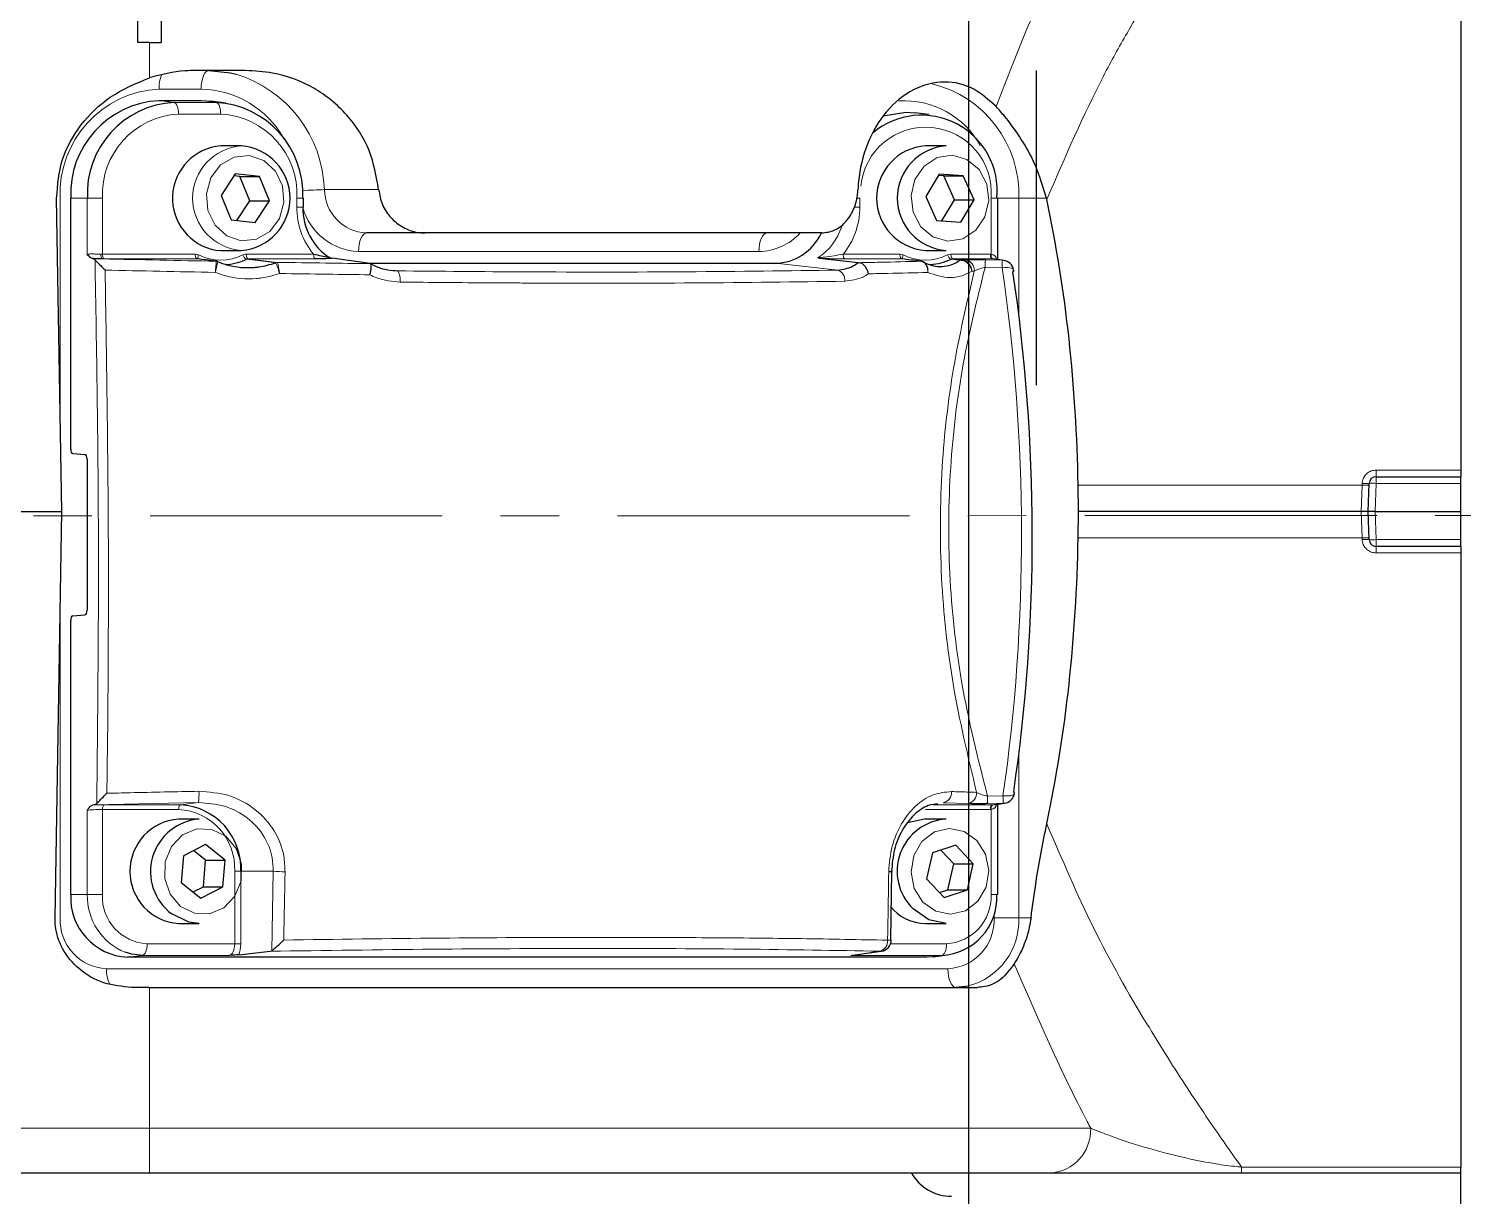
# Model space of a CAD drawing. Header units: millimetres. Extents: x 0 to 8400, y 0 to 5940.
# Drawn here: x 2716.8 to 2779.2, y 1980.1 to 2030.9 of the extents above; entities that cross this region are included whole.
import ezdxf

# ---------------------------------------------------------------- set-up
doc = ezdxf.new("R2010")
doc.units = ezdxf.units.MM
doc.linetypes.add('CENTERX2', pattern=[20.32, 12.7, -2.54, 2.54, -2.54])
doc.layers.add('do kich thuoc', color=10, linetype='Continuous', lineweight=5, plot=False)

msp = doc.modelspace()

# ---------------------------------------------------------------- linework, layer by layer
at = {"color": 7, "linetype": 'Continuous', "lineweight": 30}
for p, q in [((2779.128, 2034.072), (2779.128, 2011.672)), ((2721.594, 2030.262), (2721.594, 2032.653)), ((2722.604, 2032.653), (2722.604, 2030.265)), ((2722.099, 2030.259), (2721.594, 2030.262)), ((2722.099, 2030.259), (2722.604, 2030.265)), ((2726.272, 2029.05), (2724.11, 2029.05)), ((2760.657, 2029.05), (2760.657, 2015.359)), ((2722.51, 2027.737), (2724.339, 2027.737)), ((2724.339, 2027.737), (2724.771, 2027.711)), ((2725.414, 2027.63), (2724.771, 2027.711)), ((2756.008, 2027.129), (2755.366, 2027.209)), ((2726.088, 2025.769), (2725.193, 2025.769)), ((2756.734, 2025.769), (2755.838, 2025.769)), ((2725.826, 2024.561), (2725.208, 2023.616)), ((2726.024, 2024.443), (2725.768, 2024.472)), ((2726.877, 2024.443), (2725.826, 2024.561)), ((2756.431, 2024.54), (2755.85, 2023.566)), ((2756.632, 2024.472), (2756.399, 2024.487)), ((2757.485, 2024.472), (2756.431, 2024.54)), ((2756.632, 2024.472), (2757.485, 2024.472)), ((2757.106, 2023.43), (2756.632, 2024.472)), ((2757.959, 2023.43), (2757.485, 2024.472)), ((2726.024, 2024.443), (2726.877, 2024.443)), ((2726.457, 2023.38), (2726.024, 2024.443)), ((2727.31, 2023.38), (2726.877, 2024.443)), ((2718.282, 2009.872), (2718.055, 2023.498)), ((2718.668, 2012.59), (2718.668, 2023.498)), ((2725.208, 2023.616), (2725.641, 2022.553)), ((2725.897, 2022.524), (2726.457, 2023.38)), ((2726.457, 2023.38), (2727.31, 2023.38)), ((2726.692, 2022.435), (2727.31, 2023.38)), ((2728.796, 2023.111), (2728.796, 2023.498)), ((2755.85, 2023.566), (2756.324, 2022.524)), ((2756.557, 2022.509), (2757.106, 2023.43)), ((2757.106, 2023.43), (2757.959, 2023.43)), ((2757.379, 2022.456), (2757.959, 2023.43)), ((2758.985, 2020.829), (2758.985, 2023.498)), ((2761.117, 2023.445), (2761.106, 2023.498)), ((2725.641, 2022.553), (2726.692, 2022.435)), ((2734.09, 2021.984), (2731.526, 2021.984)), ((2751.321, 2021.984), (2734.09, 2021.984)), ((2756.324, 2022.524), (2757.379, 2022.456)), ((2724.185, 2020.855), (2724.164, 2020.859)), ((2724.984, 2021.239), (2725.193, 2021.227)), ((2725.193, 2021.227), (2726.088, 2021.227)), ((2731.683, 2020.653), (2730.033, 2020.883)), ((2751.222, 2020.883), (2752.916, 2020.694)), ((2754.831, 2020.855), (2754.81, 2020.859)), ((2755.778, 2020.707), (2755.707, 2020.741)), ((2755.729, 2020.733), (2755.777, 2020.707)), ((2755.838, 2021.227), (2756.734, 2021.227)), ((2759.241, 2020.793), (2758.798, 2020.855)), ((2731.547, 2020.672), (2749.317, 2020.672)), ((2731.696, 2020.65), (2731.683, 2020.653)), ((2752.916, 2020.694), (2752.952, 2020.691)), ((2718.759, 2012.388), (2719.288, 2012.349)), ((2719.379, 2012.147), (2719.379, 2005.577)), ((2775.436, 2011.386), (2779.128, 2011.386)), ((2779.128, 2011.672), (2779.128, 2011.386)), ((2779.128, 2011.093), (2779.128, 2011.386)), ((2762.497, 2009.872), (2762.479, 2011.016)), ((2775.091, 2009.872), (2775.133, 2011.093)), ((2779.128, 2009.872), (2779.128, 2011.093)), ((2697.747, 2009.872), (2718.282, 2009.872)), ((2717.988, 1992.208), (2718.282, 2009.872)), ((2762.479, 2008.727), (2762.497, 2009.872)), ((2774.788, 2009.872), (2762.497, 2009.872)), ((2775.091, 2009.872), (2774.788, 2009.872)), ((2775.133, 2008.65), (2775.091, 2009.872)), ((2775.393, 2009.872), (2775.091, 2009.872)), ((2775.393, 2009.872), (2779.128, 2009.872)), ((2779.128, 2008.65), (2779.128, 2009.872)), ((2779.128, 2008.357), (2775.436, 2008.357)), ((2779.128, 2008.357), (2779.128, 2008.65)), ((2779.128, 2008.357), (2779.128, 2008.071)), ((2779.128, 2008.071), (2779.128, 1981.369)), ((2718.668, 1993.217), (2718.668, 2005.134)), ((2718.759, 2005.336), (2719.288, 2005.375)), ((2719.686, 1997.116), (2719.619, 1997.108)), ((2719.686, 1997.116), (2719.804, 1997.179)), ((2758.798, 1997.122), (2759.28, 1997.189)), ((2758.985, 1993.217), (2758.985, 1997.148)), ((2724.259, 1996.497), (2723.363, 1996.497)), ((2756.734, 1996.497), (2755.838, 1996.497)), ((2724.529, 1995.387), (2723.568, 1994.901)), ((2725.39, 1994.712), (2724.529, 1995.387)), ((2757.16, 1995.357), (2756.145, 1995.036)), ((2757.067, 1994.548), (2756.502, 1995.149)), ((2757.92, 1994.548), (2757.16, 1995.357)), ((2723.568, 1994.901), (2723.469, 1993.741)), ((2724.537, 1994.712), (2724.01, 1995.125)), ((2724.437, 1993.551), (2724.537, 1994.712)), ((2724.537, 1994.712), (2725.39, 1994.712)), ((2725.291, 1993.551), (2725.39, 1994.712)), ((2756.145, 1995.036), (2755.889, 1993.905)), ((2756.812, 1993.417), (2757.067, 1994.548)), ((2757.067, 1994.548), (2757.92, 1994.548)), ((2757.665, 1993.417), (2757.92, 1994.548)), ((2754.366, 1994.226), (2754.318, 1991.254)), ((2755.889, 1993.905), (2756.649, 1993.095)), ((2723.469, 1993.741), (2724.33, 1993.066)), ((2723.996, 1993.328), (2724.437, 1993.551)), ((2724.33, 1993.066), (2725.291, 1993.551)), ((2724.437, 1993.551), (2725.291, 1993.551)), ((2756.454, 1993.304), (2756.812, 1993.417)), ((2756.649, 1993.095), (2757.665, 1993.417)), ((2756.812, 1993.417), (2757.665, 1993.417)), ((2723.363, 1991.955), (2724.259, 1991.955)), ((2755.838, 1991.955), (2756.734, 1991.955)), ((2727.342, 1990.75), (2727.409, 1990.775)), ((2755.9, 1990.492), (2721.138, 1990.492)), ((2725.977, 1990.598), (2727.342, 1990.75)), ((2752.681, 1990.581), (2753.92, 1990.754)), ((2756.178, 1990.509), (2755.9, 1990.492)), ((2756.178, 1990.509), (2756.82, 1990.589)), ((2722.099, 1989.179), (2721.32, 1989.179)), ((2722.099, 1989.179), (2758.1, 1989.179)), ((2722.099, 1981.105), (2698.498, 1981.105)), ((2761.27, 1981.105), (2722.099, 1981.105)), ((2779.128, 1981.105), (2769.584, 1981.105)), ((2779.128, 1981.107), (2779.128, 1981.369)), ((2779.128, 1977.269), (2779.128, 1981.105))]:
    msp.add_line(p, q, dxfattribs=at)
at = {"color": 8, "linetype": 'Continuous', "lineweight": 15}
for p, q in [((2722.099, 2030.259), (2722.099, 2028.734)), ((2724.339, 2028.242), (2722.51, 2028.242)), ((2723.161, 2027.657), (2722.51, 2027.737)), ((2723.161, 2027.657), (2724.99, 2027.657)), ((2724.99, 2027.657), (2724.339, 2027.737)), ((2725.193, 2027.153), (2723.363, 2027.153)), ((2729.701, 2023.868), (2732.061, 2023.868)), ((2718.21, 2023.498), (2718.21, 2014.172)), ((2719.392, 2023.498), (2718.668, 2023.498)), ((2719.392, 2021.027), (2719.392, 2023.498)), ((2720.051, 2023.498), (2719.392, 2023.498)), ((2720.051, 2023.498), (2720.051, 2021.06)), ((2728.505, 2023.111), (2728.505, 2023.498)), ((2728.505, 2023.498), (2728.796, 2023.498)), ((2752.983, 2023.498), (2752.847, 2023.498)), ((2752.983, 2023.498), (2752.983, 2023.111)), ((2758.693, 2021.06), (2758.693, 2023.498)), ((2758.693, 2023.498), (2758.985, 2023.498)), ((2758.985, 2023.498), (2759.9, 2023.498)), ((2761.106, 2023.498), (2759.9, 2023.498)), ((2759.9, 2023.498), (2759.9, 2018.414)), ((2728.505, 2023.111), (2728.796, 2023.111)), ((2752.983, 2023.111), (2752.736, 2023.111)), ((2720.051, 2021.06), (2724.084, 2021.06)), ((2724.164, 2020.859), (2720.132, 2020.859)), ((2724.976, 2020.756), (2724.164, 2020.859)), ((2724.986, 2020.754), (2724.976, 2020.756)), ((2726.302, 2021.06), (2729.23, 2021.06)), ((2726.382, 2020.859), (2727.632, 2020.707)), ((2729.311, 2020.859), (2726.382, 2020.859)), ((2748.598, 2021.176), (2731.185, 2021.176)), ((2752.258, 2021.06), (2754.729, 2021.06)), ((2754.81, 2020.859), (2752.339, 2020.859)), ((2755.635, 2020.754), (2754.81, 2020.859)), ((2755.678, 2020.746), (2755.635, 2020.754)), ((2756.947, 2021.06), (2758.661, 2021.06)), ((2757.028, 2020.859), (2757.42, 2020.811)), ((2758.742, 2020.859), (2757.028, 2020.859)), ((2757.451, 2020.809), (2757.592, 2020.813)), ((2758.445, 2020.814), (2759.183, 2020.797)), ((2759.183, 2020.797), (2758.742, 2020.859)), ((2759.183, 2020.797), (2759.241, 2020.793)), ((2727.573, 2020.688), (2727.562, 2020.692)), ((2727.632, 2020.707), (2727.646, 2020.701)), ((2752.022, 2020.37), (2749.317, 2020.672)), ((2757.965, 2020.329), (2757.859, 2020.325)), ((2758.434, 2020.489), (2759.172, 2020.472)), ((2775.436, 2011.672), (2775.436, 2011.386)), ((2775.436, 2011.672), (2779.128, 2011.672)), ((2775.436, 2011.386), (2775.436, 2011.093)), ((2774.828, 2011.016), (2762.479, 2011.016)), ((2774.788, 2009.872), (2774.828, 2011.016)), ((2774.828, 2011.016), (2774.831, 2011.093)), ((2775.436, 2011.093), (2775.393, 2009.872)), ((2779.128, 2011.093), (2775.436, 2011.093)), ((2774.828, 2008.727), (2774.788, 2009.872)), ((2775.393, 2009.872), (2775.436, 2008.65)), ((2774.828, 2008.727), (2762.479, 2008.727)), ((2774.831, 2008.65), (2774.828, 2008.727)), ((2775.436, 2008.65), (2779.128, 2008.65)), ((2775.436, 2008.65), (2775.436, 2008.357)), ((2775.436, 2008.357), (2775.436, 2008.071)), ((2779.128, 2008.071), (2775.436, 2008.071)), ((2718.21, 2005.572), (2718.21, 1992.208)), ((2759.9, 1999.31), (2759.9, 1992.208)), ((2724.228, 1997.215), (2719.686, 1997.116)), ((2720.132, 1997.118), (2723.444, 1997.118)), ((2724.228, 1997.215), (2723.444, 1997.118)), ((2756.155, 1997.118), (2758.742, 1997.118)), ((2757.69, 1997.17), (2756.616, 1997.204)), ((2759.211, 1997.514), (2758.536, 1997.499)), ((2759.222, 1997.185), (2758.547, 1997.17)), ((2758.742, 1997.118), (2759.222, 1997.185)), ((2759.222, 1997.185), (2759.28, 1997.189)), ((2719.392, 1993.217), (2719.392, 1996.881)), ((2720.051, 1996.916), (2720.051, 1993.217)), ((2723.363, 1996.916), (2720.051, 1996.916)), ((2758.661, 1996.916), (2755.838, 1996.916)), ((2758.693, 1993.217), (2758.693, 1996.917)), ((2725.801, 1991.076), (2725.801, 1994.226)), ((2725.801, 1994.226), (2726.064, 1994.226)), ((2727.479, 1994.226), (2726.064, 1994.226)), ((2726.064, 1994.226), (2726.064, 1991.076)), ((2727.409, 1990.775), (2727.479, 1994.226)), ((2719.392, 1993.217), (2718.668, 1993.217)), ((2720.051, 1993.217), (2719.392, 1993.217)), ((2758.693, 1993.217), (2758.985, 1993.217)), ((2758.827, 1992.208), (2758.827, 1992.389)), ((2759.9, 1992.208), (2758.827, 1992.208)), ((2759.9, 1992.208), (2760.432, 1992.208)), ((2721.991, 1991.076), (2725.801, 1991.076)), ((2725.801, 1991.076), (2726.064, 1991.076)), ((2754.322, 1991.076), (2756.753, 1991.076)), ((2721.789, 1990.572), (2721.138, 1990.492)), ((2725.567, 1990.572), (2721.789, 1990.572)), ((2752.591, 1990.572), (2753.861, 1990.75)), ((2756.551, 1990.572), (2752.591, 1990.572)), ((2753.92, 1990.754), (2753.861, 1990.75)), ((2756.551, 1990.572), (2755.9, 1990.492)), ((2720.223, 1989.987), (2756.815, 1989.987)), ((2722.099, 1989.179), (2722.099, 1983.053)), ((2697.985, 1983.053), (2722.099, 1983.053)), ((2722.099, 1983.053), (2763.026, 1983.053)), ((2722.099, 1983.053), (2722.099, 1981.105)), ((2769.584, 1981.369), (2779.128, 1981.369)), ((2769.584, 1981.369), (2769.584, 1981.105))]:
    msp.add_line(p, q, dxfattribs=at)
at = {"color": 7, "linetype": 'CENTERX2', "lineweight": 0}
msp.add_line((2092.204, 2009.479), (3327.51, 2009.872), dxfattribs=at)
at = {"color": 0, "lineweight": 25}
for points in [[(2757.721, 2735.715), (3157.721, 2735.715), (3157.721, 1283.715), (2757.721, 1283.715)], [(2757.721, 2169.715), (3077.721, 2169.715), (3077.721, 1849.715), (2757.721, 1849.715)]]:
    msp.add_lwpolyline(points, close=True, dxfattribs=at)
at = {"color": 8, "linetype": 'Continuous', "lineweight": 15, "flags": 128}
for points in [[(2724.339, 2028.242), (2724.346, 2028.4), (2724.365, 2028.551), (2724.397, 2028.691), (2724.439, 2028.813), (2724.491, 2028.913), (2724.55, 2028.988), (2724.614, 2029.034), (2724.681, 2029.05)], [(2723.363, 2027.153), (2723.359, 2027.248), (2723.348, 2027.34), (2723.329, 2027.425), (2723.304, 2027.5), (2723.274, 2027.563), (2723.239, 2027.611), (2723.201, 2027.643), (2723.161, 2027.657)], [(2725.193, 2027.153), (2725.189, 2027.248), (2725.177, 2027.34), (2725.159, 2027.425), (2725.134, 2027.5), (2725.104, 2027.563), (2725.069, 2027.611), (2725.03, 2027.643), (2724.99, 2027.657)], [(2726.431, 2025.356), (2725.773, 2025.287), (2725.19, 2024.946), (2724.769, 2024.384), (2724.575, 2023.688), (2724.638, 2022.962), (2724.947, 2022.318), (2725.456, 2021.854), (2726.087, 2021.64), (2726.745, 2021.709), (2727.328, 2022.05), (2727.749, 2022.612), (2727.943, 2023.308), (2727.88, 2024.034), (2727.571, 2024.678), (2727.062, 2025.142), (2726.431, 2025.356)], [(2756.806, 2021.634), (2757.46, 2021.734), (2758.029, 2022.103), (2758.428, 2022.684), (2758.594, 2023.389), (2758.504, 2024.111), (2758.169, 2024.739), (2757.643, 2025.178), (2757.004, 2025.362), (2756.35, 2025.262), (2755.78, 2024.893), (2755.382, 2024.312), (2755.215, 2023.607), (2755.306, 2022.886), (2755.64, 2022.257), (2756.167, 2021.818), (2756.806, 2021.634)], [(2731.185, 2021.176), (2731.192, 2021.334), (2731.211, 2021.485), (2731.243, 2021.625), (2731.285, 2021.747), (2731.337, 2021.848), (2731.396, 2021.923), (2731.46, 2021.968), (2731.526, 2021.984)], [(2748.598, 2021.176), (2748.604, 2021.334), (2748.624, 2021.485), (2748.655, 2021.625), (2748.698, 2021.747), (2748.75, 2021.848), (2748.809, 2021.923), (2748.873, 2021.968), (2748.939, 2021.984)], [(2720.051, 2021.06), (2720.052, 2021.022), (2720.057, 2020.986), (2720.064, 2020.952), (2720.074, 2020.921), (2720.086, 2020.896), (2720.1, 2020.877), (2720.116, 2020.864), (2720.132, 2020.859)], [(2724.084, 2021.06), (2724.085, 2021.022), (2724.09, 2020.986), (2724.097, 2020.952), (2724.107, 2020.921), (2724.119, 2020.896), (2724.133, 2020.877), (2724.148, 2020.864), (2724.164, 2020.859)], [(2724.228, 2021.027), (2724.216, 2020.993), (2724.207, 2020.959), (2724.203, 2020.928), (2724.202, 2020.9), (2724.205, 2020.877), (2724.212, 2020.859), (2724.217, 2020.853)], [(2726.302, 2021.06), (2726.303, 2021.022), (2726.308, 2020.986), (2726.315, 2020.952), (2726.325, 2020.921), (2726.337, 2020.896), (2726.351, 2020.877), (2726.366, 2020.864), (2726.382, 2020.859)], [(2727.562, 2020.692), (2727.387, 2020.713), (2726.689, 2020.797), (2726.31, 2020.842)], [(2729.23, 2021.06), (2729.232, 2021.022), (2729.236, 2020.986), (2729.244, 2020.952), (2729.254, 2020.921), (2729.266, 2020.896), (2729.28, 2020.877), (2729.295, 2020.864), (2729.311, 2020.859)], [(2752.258, 2021.06), (2752.259, 2021.022), (2752.264, 2020.986), (2752.271, 2020.952), (2752.281, 2020.921), (2752.294, 2020.896), (2752.308, 2020.877), (2752.323, 2020.864), (2752.339, 2020.859)], [(2754.729, 2021.06), (2754.731, 2021.022), (2754.735, 2020.986), (2754.743, 2020.952), (2754.753, 2020.921), (2754.765, 2020.896), (2754.779, 2020.877), (2754.794, 2020.864), (2754.81, 2020.859)], [(2754.874, 2021.027), (2754.862, 2020.993), (2754.853, 2020.959), (2754.848, 2020.928), (2754.847, 2020.9), (2754.851, 2020.877), (2754.858, 2020.859), (2754.862, 2020.853)], [(2756.947, 2021.06), (2756.949, 2021.022), (2756.953, 2020.986), (2756.961, 2020.952), (2756.971, 2020.921), (2756.983, 2020.896), (2756.997, 2020.877), (2757.012, 2020.864), (2757.028, 2020.859)], [(2757.349, 2020.795), (2757.174, 2020.816), (2756.956, 2020.842)], [(2758.661, 2021.06), (2758.663, 2021.022), (2758.667, 2020.986), (2758.675, 2020.952), (2758.685, 2020.921), (2758.697, 2020.896), (2758.711, 2020.877), (2758.726, 2020.864), (2758.742, 2020.859)], [(2758.693, 2021.06), (2758.693, 2021.022), (2758.696, 2020.985), (2758.702, 2020.951), (2758.71, 2020.921), (2758.721, 2020.896), (2758.734, 2020.877), (2758.749, 2020.864), (2758.765, 2020.858)], [(2759.172, 2020.472), (2759.291, 2020.483), (2759.403, 2020.482), (2759.502, 2020.471), (2759.582, 2020.45), (2759.638, 2020.419), (2759.667, 2020.382), (2759.671, 2020.369)], [(2720.051, 1996.916), (2720.052, 1996.954), (2720.057, 1996.991), (2720.064, 1997.025), (2720.074, 1997.055), (2720.086, 1997.08), (2720.1, 1997.1), (2720.116, 1997.112), (2720.132, 1997.118)], [(2723.363, 1996.916), (2723.365, 1996.954), (2723.369, 1996.991), (2723.376, 1997.025), (2723.386, 1997.055), (2723.399, 1997.08), (2723.413, 1997.1), (2723.428, 1997.112), (2723.444, 1997.118)], [(2758.661, 1996.916), (2758.663, 1996.954), (2758.667, 1996.991), (2758.675, 1997.025), (2758.685, 1997.055), (2758.697, 1997.08), (2758.711, 1997.1), (2758.726, 1997.112), (2758.742, 1997.118)], [(2758.693, 1996.917), (2758.693, 1996.955), (2758.696, 1996.992), (2758.702, 1997.026), (2758.71, 1997.056), (2758.721, 1997.081), (2758.734, 1997.1), (2758.749, 1997.113), (2758.765, 1997.119)], [(2759.211, 1997.514), (2759.33, 1997.504), (2759.442, 1997.504), (2759.542, 1997.515), (2759.621, 1997.536), (2759.678, 1997.565), (2759.707, 1997.602), (2759.71, 1997.615)], [(2723.449, 1992.704), (2724.052, 1992.406), (2724.712, 1992.385), (2725.329, 1992.645), (2725.809, 1993.145), (2726.079, 1993.81), (2726.098, 1994.538), (2725.863, 1995.219), (2725.41, 1995.749), (2724.807, 1996.047), (2724.147, 1996.067), (2723.53, 1995.808), (2723.05, 1995.308), (2722.78, 1994.643), (2722.761, 1993.915), (2722.996, 1993.234), (2723.449, 1992.704)], [(2755.729, 1992.883), (2756.285, 1992.489), (2756.935, 1992.359), (2757.58, 1992.514), (2758.122, 1992.929), (2758.479, 1993.542), (2758.597, 1994.259), (2758.457, 1994.971), (2758.08, 1995.57), (2757.525, 1995.964), (2756.875, 1996.093), (2756.23, 1995.939), (2755.687, 1995.523), (2755.33, 1994.91), (2755.213, 1994.193), (2755.353, 1993.481), (2755.729, 1992.883)], [(2721.991, 1991.076), (2721.987, 1990.981), (2721.976, 1990.889), (2721.957, 1990.804), (2721.932, 1990.729), (2721.902, 1990.666), (2721.867, 1990.618), (2721.829, 1990.586), (2721.789, 1990.572)], [(2756.753, 1991.076), (2756.749, 1990.981), (2756.738, 1990.889), (2756.719, 1990.804), (2756.695, 1990.729), (2756.664, 1990.666), (2756.629, 1990.618), (2756.591, 1990.586), (2756.551, 1990.572)], [(2757.156, 1989.179), (2757.089, 1989.195), (2757.025, 1989.241), (2756.966, 1989.316), (2756.915, 1989.416), (2756.872, 1989.538), (2756.841, 1989.678), (2756.821, 1989.829), (2756.815, 1989.987)]]:
    msp.add_lwpolyline(points, dxfattribs=at)
at = {"color": 7, "linetype": 'Continuous', "lineweight": 30, "flags": 128}
for points in [[(2724.681, 2029.05), (2725.621, 2028.952), (2725.871, 2028.892)], [(2754.004, 2027.072), (2754.985, 2027.233), (2755.366, 2027.209)], [(2759.671, 2020.369), (2759.668, 2020.339), (2759.64, 2020.293)], [(2759.71, 1997.615), (2759.707, 1997.644), (2759.678, 1997.689)], [(2755.838, 1996.497), (2755.802, 1996.497), (2755.059, 1996.328)], [(2754.366, 1994.226), (2754.389, 1994.223), (2754.401, 1994.221), (2754.401, 1994.218), (2754.39, 1994.215), (2754.368, 1994.213), (2754.336, 1994.211), (2754.293, 1994.21), (2754.242, 1994.208)], [(2724.259, 1991.955), (2723.799, 1992.013), (2723.067, 1992.375)], [(2756.734, 1991.955), (2755.98, 1992.113), (2755.305, 1992.592)], [(2721.789, 1990.572), (2721.321, 1990.623), (2721.036, 1990.706)], [(2757.702, 1989.24), (2757.691, 1989.238), (2757.156, 1989.179)]]:
    msp.add_lwpolyline(points, dxfattribs=at)
at = {"color": 7, "linetype": 'CENTERX2', "lineweight": 0}
msp.add_arc((2367.811, 2009.872), 709.586, 100, 80, dxfattribs=at)
at = {"color": 8, "linetype": 'Continuous', "lineweight": 15}
for centre, radius, start, end in [((2723.949, 2028.282), 1.439, 157.0545, 181.58498), ((2724.248, 2023.683), 5.456, 1.94624, 72.68871), ((2722.744, 2023.71), 4.538, 92.95215, 182.67534), ((2724.247, 2023.997), 4.246, 29.21016, 88.74833), ((2754.954, 2023.659), 4.949, 358.1366, 76.19722), ((2754.933, 2023.983), 3.749, 28.5598, 93.86413), ((2723.543, 2023.661), 3.496, 92.95252, 182.67489), ((2725.013, 2023.661), 3.496, 357.32438, 87.04821), ((2755.856, 2023.734), 2.847, 355.23816, 174.11788), ((2726.245, 2023.498), 2.276, 93.94748, 266.05252), ((2730.116, 2005.143), 18.73, 91.26853, 94.18728), ((2731.617, 2023.898), 1.916, 180.89891, 267.29026), ((2731.287, 2023.798), 2.623, 195.5478, 267.78043), ((2748.57, 2023.632), 2.455, 270.6469, 317.85202), ((2720.22, 2021.016), 0.239, 169.23637, 221.08706), ((2725.193, 2023.04), 2.232, 244.39967, 295.60033), ((2724.976, 2020.589), 0.166, 82.74923, 89.98552), ((2726.435, 2021.101), 0.288, 194.90996, 244.28112), ((2755.838, 2023.04), 2.232, 244.4, 295.6), ((2755.68, 2020.642), 0.104, 74.62859, 90.92554), ((2757.081, 2021.101), 0.288, 194.90166, 244.27836), ((2757.421, 2020.642), 0.17, 90.1953, 115.23803), ((2757.456, 2020.715), 0.0935, 92.75644, 122.77703), ((2757.499, 2020.356), 0.467, 356.64855, 78.45864), ((2767.805, 2020.33), 9.372, 177.0396, 179.02845), ((2768.507, 2020.315), 9.336, 177.03655, 179.03463), ((2727.633, 2020.538), 0.169, 90.17487, 114.84498), ((2727.644, 2020.499), 0.202, 89.51032, 110.71255), ((2732.343, 2019.957), 0.66, 350.48252, 34.72549), ((2751.881, 2019.936), 0.456, 353.54941, 72.08674), ((2774.979, 2013.187), 2.176, 266.01268, 273.98732), ((2774.977, 2013.129), 2.042, 265.88294, 274.38356), ((2775.285, 2008.923), 2.176, 86.01268, 93.98732), ((2774.979, 2006.556), 2.176, 86.01268, 93.98732), ((2774.977, 2006.614), 2.042, 85.61644, 94.11706), ((2775.285, 2010.82), 2.176, 266.01268, 273.98732), ((2721.683, 1997.544), 2.566, 352.6406, 3.62522), ((2756.512, 1997.659), 0.466, 282.78645, 4.51658), ((2757.596, 1997.629), 0.468, 281.65459, 3.9267), ((2768.425, 1997.669), 9.891, 180.98779, 182.89582), ((2768.944, 1997.679), 9.735, 180.97043, 182.91039), ((2723.23, 1994.346), 2.573, 357.32419, 87.0483), ((2728.061, 2003.444), 9.236, 266.38984, 269.57111), ((2722.03, 1993.151), 2.639, 178.55955, 247.87573), ((2722.096, 1993.121), 2.048, 177.32439, 267.04822), ((2756.648, 1993.121), 2.048, 272.95234, 2.67593), ((2720.332, 1992.108), 2.124, 177.32361, 267.04856), ((2756.705, 1992.108), 2.124, 272.95229, 2.67554), ((2756.955, 1992.091), 2.947, 284.67601, 2.26103), ((2753.739, 1991.191), 0.457, 285.49067, 5.14433), ((2754.231, 1991.762), 0.531, 266.06942, 283.46543), ((2721.581, 1989.939), 1.359, 177.98299, 206.84303), ((2761.136, 1982.991), 1.891, 274.05452, 1.87155)]:
    msp.add_arc(centre, radius, start, end, dxfattribs=at)
at = {"color": 7, "linetype": 'Continuous', "lineweight": 30}
for centre, radius, start, end in [((2722.719, 2023.687), 4.055, 92.95194, 182.67539), ((2723.366, 2023.684), 3.978, 92.95236, 182.67484), ((2724.786, 2023.684), 3.978, 357.32447, 87.04788), ((2755.667, 2023.811), 3.295, 354.5473, 129.7807), ((2725.382, 2023.49), 2.287, 94.74454, 259.97493), ((2725.932, 2023.498), 2.276, 273.94777, 86.05223), ((2755.991, 2023.498), 2.276, 93.8431, 266.1569), ((2756.891, 2023.498), 2.276, 93.94398, 266.05602), ((2724.982, 2020.552), 0.201, 67.66865, 88.88688), ((2725.268, 2023.022), 2.416, 272.80355, 295.53972), ((2755.635, 2020.589), 0.165, 82.74725, 90.00757), ((2755.68, 2020.642), 0.104, 61.51896, 74.44533), ((2755.914, 2023.023), 2.417, 273.47806, 295.53928), ((2759.172, 2020.293), 0.505, 8.69213, 82.04674), ((2775.436, 2011.083), 0.303, 90, 178), ((2775.436, 2008.66), 0.303, 182, 270), ((2723.301, 1994.355), 2.766, 357.32518, 87.04745), ((2759.211, 1997.689), 0.505, 277.95326, 351.5276), ((2723.519, 1994.226), 2.276, 93.93941, 266.06059), ((2724.427, 1994.215), 2.288, 94.20574, 233.53579), ((2756.88, 1994.23), 2.272, 93.67584, 226.11129), ((2721.272, 1993.095), 2.607, 177.32451, 267.04818), ((2755.872, 1993.957), 2.002, 218.86925, 269.02657), ((2756.421, 1993.099), 2.53, 272.95195, 2.6751), ((2753.85, 1991.254), 0.505, 277.95326, 358.9814), ((2754.323, 1991.196), 0.058, 57.254, 95.24932), ((2756.978, 1982.114), 2.019, 210, 270)]:
    msp.add_arc(centre, radius, start, end, dxfattribs=at)
for centre, major_axis, ratio, start_param, end_param in [((2747.191, 2009.872), (0, 32.804), 0.466308, 4.747296, 5.138971), ((2731.04, 2023.119), (-0.013, 2.528), 0.901896, 1.569511, 2.621456), ((2749.31, 2023.199), (-0.035, 2.527), 0.906273, 3.129, 4.19968), ((2747.434, 2008.862), (0, 32.3), 0.404026, 4.359166, 5.074132), ((2718.763, 2012.59), (0, 0.202), 0.470116, 1.570796, 3.106686), ((2719.285, 2012.147), (0, 0.202), 0.470116, 4.712389, 6.248279), ((2747.191, 2009.872), (0, 32.804), 0.466308, 4.285807, 4.677482), ((2718.763, 2005.134), (0, 0.202), 0.470116, 0.034907, 1.570796), ((2719.285, 2005.577), (0, 0.202), 0.470116, 3.176499, 4.712389), ((2758.745, 1997.624), (0.011, 0.506), 0.897417, 3.160675, 3.210296), ((2752.579, 1991.076), (0.821, 0.031), 0.613852, 4.702511, 4.994023)]:
    msp.add_ellipse(centre, major_axis=major_axis, ratio=ratio, start_param=start_param, end_param=end_param, dxfattribs=at)
at = {"color": 8, "linetype": 'Continuous', "lineweight": 15}
for centre, major_axis, ratio, start_param, end_param in [((2731.253, 2023.119), (0.042, 3.032), 0.906273, 1.586128, 2.32981), ((2750.235, 2023.119), (-0.042, 3.032), 0.906273, 3.953375, 4.697057), ((2750.022, 2023.119), (-0.117, 2.526), 0.91037, 3.615163, 4.325812), ((2719.837, 2021.097), (0.505, -0.016), 0.066432, 5.01155, 5.15079), ((2719.833, 2020.896), (0.707, -0.016), 0.047474, 5.010535, 5.149775), ((2758.66, 2020.353), (0.01, 0.707), 0.906273, 6.246158, 6.295778), ((2758.48, 2020.39), (0.316, 0.642), 0.612745, 5.727328, 6.523949), ((2758.745, 2020.353), (-0.011, 0.506), 0.897417, 6.214482, 6.264103), ((2746.966, 2008.862), (0, 32.804), 0.39781, 4.359166, 5.074132), ((2719.833, 1997.081), (0.707, 0.016), 0.047474, 1.13341, 1.877772), ((2758.48, 1997.587), (-0.316, 0.642), 0.612745, 2.900829, 3.69745), ((2719.837, 1996.879), (0.505, 0.016), 0.066432, 1.132395, 2.650831), ((2758.66, 1997.624), (-0.01, 0.707), 0.906273, 3.129, 3.17862), ((2725.554, 1991.076), (0, 0.505), 0.489115, 3.193953, 4.712389), ((2725.732, 1991.076), (0, 0.707), 0.470116, 3.968027, 4.712389)]:
    msp.add_ellipse(centre, major_axis=major_axis, ratio=ratio, start_param=start_param, end_param=end_param, dxfattribs=at)
for points, knots in [([(2766.663, 2034.072), (2765.979, 2032.971), (2764.95, 2031.318), (2763.017, 2027.837), (2761.914, 2025.286), (2761.117, 2023.445)], [0, 0, 0, 0, 0.3565645, 0.5356925, 1, 1, 1, 1]), ([(2758.912, 2027.482), (2759.371, 2028.675), (2760.06, 2030.465), (2760.802, 2032.106), (2761.05, 2032.653)], [0, 0, 0, 0, 0.666605, 1, 1, 1, 1]), ([(2719.392, 2021.027), (2719.395, 2021.03), (2719.419, 2021.053), (2719.459, 2021.067), (2719.541, 2021.078), (2719.648, 2021.073), (2719.818, 2021.062), (2719.929, 2021.061), (2719.985, 2021.061)], [0, 0, 0, 0, 0.035685, 0.231304, 0.274161, 0.516363, 0.758254, 1, 1, 1, 1]), ([(2719.804, 1997.179), (2719.845, 2001.117), (2719.926, 2008.995), (2719.793, 2016.87), (2719.726, 2020.809)], [0, 0, 0, 0, 0.499866, 1, 1, 1, 1]), ([(2720.04, 2020.859), (2720.875, 2020.84), (2722.525, 2020.801), (2724.173, 2020.769), (2724.986, 2020.754)], [0, 0, 0, 0, 0.506422, 1, 1, 1, 1]), ([(2724.084, 2021.06), (2724.125, 2021.056), (2724.175, 2021.052), (2724.22, 2021.031), (2724.228, 2021.027)], [0, 0, 0, 0, 0.8289065, 1, 1, 1, 1]), ([(2724.955, 2020.27), (2724.955, 2020.273), (2724.958, 2020.297), (2724.968, 2020.378), (2724.981, 2020.506), (2724.991, 2020.637), (2724.994, 2020.729), (2724.989, 2020.745), (2724.986, 2020.754)], [0, 0, 0, 0, 0.011624, 0.099898, 0.327758, 0.552483, 0.775957, 1, 1, 1, 1]), ([(2725.059, 2020.738), (2725.06, 2020.731), (2725.062, 2020.715), (2725.044, 2020.626), (2725.015, 2020.5), (2724.983, 2020.375), (2724.962, 2020.297), (2724.955, 2020.273), (2724.955, 2020.27)], [0, 0, 0, 0, 0.2241, 0.447502, 0.672273, 0.900085, 0.988412, 1, 1, 1, 1]), ([(2726.157, 2021.027), (2726.196, 2021.042), (2726.244, 2021.059), (2726.293, 2021.06), (2726.302, 2021.06)], [0, 0, 0, 0, 0.828847, 1, 1, 1, 1]), ([(2726.382, 2020.859), (2726.378, 2020.859), (2726.353, 2020.858), (2726.33, 2020.85), (2726.31, 2020.842)], [0, 0, 0, 0, 0.1712, 1, 1, 1, 1]), ([(2751.175, 2020.92), (2751.184, 2020.919), (2751.211, 2020.918), (2751.265, 2020.92), (2751.347, 2020.926), (2751.542, 2020.946), (2751.871, 2020.992), (2752.13, 2021.038), (2752.258, 2021.06)], [0, 0, 0, 0, 0.04346, 0.128078, 0.156083, 0.277564, 0.643093, 1, 1, 1, 1]), ([(2752.339, 2020.859), (2752.19, 2020.86), (2751.889, 2020.861), (2751.505, 2020.871), (2751.291, 2020.88), (2751.233, 2020.883), (2751.222, 2020.883)], [0, 0, 0, 0, 0.407979, 0.821296, 0.966184, 1, 1, 1, 1]), ([(2752.952, 2020.691), (2753.257, 2020.698), (2754.179, 2020.716), (2755.052, 2020.739), (2755.635, 2020.754)], [0, 0, 0, 0, 0.330675, 1, 1, 1, 1]), ([(2754.729, 2021.06), (2754.771, 2021.056), (2754.82, 2021.052), (2754.866, 2021.031), (2754.874, 2021.027)], [0, 0, 0, 0, 0.828778, 1, 1, 1, 1]), ([(2755.942, 2020.268), (2755.942, 2020.271), (2755.944, 2020.329), (2755.933, 2020.442), (2755.879, 2020.586), (2755.792, 2020.698), (2755.716, 2020.73), (2755.678, 2020.746)], [0, 0, 0, 0, 0.0126122, 0.2563997, 0.5053087, 0.7522128, 1, 1, 1, 1]), ([(2756.803, 2021.027), (2756.842, 2021.042), (2756.889, 2021.059), (2756.939, 2021.06), (2756.947, 2021.06)], [0, 0, 0, 0, 0.828847, 1, 1, 1, 1]), ([(2757.028, 2020.859), (2757.024, 2020.859), (2756.999, 2020.858), (2756.975, 2020.85), (2756.956, 2020.842)], [0, 0, 0, 0, 0.170867, 1, 1, 1, 1]), ([(2757.405, 2020.794), (2757.401, 2020.794), (2757.379, 2020.795), (2757.362, 2020.795), (2757.349, 2020.795)], [0, 0, 0, 0, 0.223234, 1, 1, 1, 1]), ([(2757.859, 2020.325), (2757.858, 2020.328), (2757.853, 2020.352), (2757.831, 2020.43), (2757.773, 2020.555), (2757.666, 2020.682), (2757.538, 2020.771), (2757.45, 2020.786), (2757.405, 2020.794)], [0, 0, 0, 0, 0.011747, 0.100275, 0.327917, 0.552552, 0.775932, 1, 1, 1, 1]), ([(2757.42, 2020.811), (2757.427, 2020.811), (2757.436, 2020.81), (2757.449, 2020.809), (2757.451, 2020.809)], [0, 0, 0, 0, 0.780853, 1, 1, 1, 1]), ([(2757.451, 2020.809), (2757.495, 2020.801), (2757.581, 2020.784), (2757.7, 2020.693), (2757.794, 2020.562), (2757.841, 2020.434), (2757.855, 2020.353), (2757.858, 2020.328), (2757.859, 2020.325)], [0, 0, 0, 0, 0.224022, 0.4474098, 0.6720854, 0.8997361, 0.9882115, 1, 1, 1, 1]), ([(2757.592, 2020.813), (2757.656, 2020.815), (2757.801, 2020.819), (2758.094, 2020.82), (2758.328, 2020.816), (2758.445, 2020.814)], [0, 0, 0, 0, 0.280198, 0.639562, 1, 1, 1, 1]), ([(2720.166, 2020.371), (2720.226, 2016.58), (2720.334, 2009.799), (2720.301, 2002.212), (2720.252, 1998.421), (2720.242, 1997.62)], [0, 0, 0, 0, 0.500069, 0.894374, 1, 1, 1, 1]), ([(2724.955, 2020.27), (2724.151, 2020.285), (2722.556, 2020.316), (2720.959, 2020.353), (2720.166, 2020.371)], [0, 0, 0, 0, 0.503587, 1, 1, 1, 1]), ([(2727.748, 2020.221), (2727.493, 2020.145), (2727.164, 2020.046), (2726.381, 2019.963), (2725.681, 2020.016), (2725.107, 2020.216), (2724.955, 2020.27)], [0, 0, 0, 0, 0.27989, 0.361926, 0.830261, 1, 1, 1, 1]), ([(2727.748, 2020.221), (2727.747, 2020.224), (2727.732, 2020.284), (2727.7, 2020.398), (2727.652, 2020.54), (2727.606, 2020.645), (2727.584, 2020.674), (2727.573, 2020.688)], [0, 0, 0, 0, 0.0122586, 0.2683644, 0.5132288, 0.7562025, 1, 1, 1, 1]), ([(2727.632, 2020.707), (2728.345, 2020.696), (2729.707, 2020.675), (2731.054, 2020.658), (2731.696, 2020.65)], [0, 0, 0, 0, 0.523297, 1, 1, 1, 1]), ([(2727.646, 2020.701), (2727.655, 2020.686), (2727.672, 2020.657), (2727.7, 2020.548), (2727.726, 2020.403), (2727.741, 2020.286), (2727.747, 2020.224), (2727.748, 2020.221)], [0, 0, 0, 0, 0.243836, 0.486757, 0.731648, 0.987701, 1, 1, 1, 1]), ([(2731.675, 2020.167), (2731.065, 2020.174), (2729.763, 2020.19), (2728.447, 2020.211), (2727.748, 2020.221)], [0, 0, 0, 0, 0.468538, 1, 1, 1, 1]), ([(2732.995, 2019.848), (2732.65, 2019.882), (2732.194, 2019.928), (2731.777, 2020.12), (2731.675, 2020.167)], [0, 0, 0, 0, 0.755669, 1, 1, 1, 1]), ([(2732.886, 2020.334), (2734.735, 2020.318), (2739.09, 2020.28), (2745.659, 2020.282), (2749.88, 2020.341), (2752.022, 2020.37)], [0, 0, 0, 0, 0.266546, 0.62803, 1, 1, 1, 1]), ([(2753.363, 2020.208), (2753.289, 2020.163), (2752.971, 2019.969), (2752.611, 2019.921), (2752.335, 2019.885)], [0, 0, 0, 0, 0.233606, 1, 1, 1, 1]), ([(2755.942, 2020.268), (2755.366, 2020.253), (2754.527, 2020.232), (2753.641, 2020.214), (2753.363, 2020.208)], [0, 0, 0, 0, 0.68536, 1, 1, 1, 1]), ([(2755.777, 2020.707), (2755.796, 2020.698), (2755.85, 2020.673), (2755.911, 2020.578), (2755.951, 2020.438), (2755.95, 2020.327), (2755.942, 2020.271), (2755.942, 2020.268)], [0, 0, 0, 0, 0.148321, 0.427796, 0.709654, 0.985758, 1, 1, 1, 1]), ([(2757.859, 2020.325), (2757.713, 2020.251), (2757.412, 2020.097), (2756.765, 2019.985), (2756.266, 2020.157), (2755.942, 2020.268)], [0, 0, 0, 0, 0.2451749, 0.5089535, 1, 1, 1, 1]), ([(2758.063, 1997.661), (2757.688, 1999.219), (2756.965, 2002.229), (2756.452, 2007.036), (2756.478, 2011.674), (2756.991, 2016.187), (2757.638, 2018.936), (2757.965, 2020.329)], [0, 0, 0, 0, 0.214356, 0.414157, 0.62047, 0.807834, 1, 1, 1, 1]), ([(2758.434, 2020.489), (2758.09, 2019.105), (2757.395, 2016.301), (2756.851, 2011.787), (2756.815, 2007.115), (2757.338, 2002.251), (2758.122, 1999.138), (2758.536, 1997.499)], [0, 0, 0, 0, 0.189037, 0.383065, 0.576722, 0.777039, 1, 1, 1, 1]), ([(2758.434, 2020.489), (2758.371, 2020.475), (2758.24, 2020.447), (2758.082, 2020.389), (2758.001, 2020.347), (2757.965, 2020.329)], [0, 0, 0, 0, 0.341367, 0.705827, 1, 1, 1, 1]), ([(2752.335, 2019.885), (2750.203, 2019.856), (2745.939, 2019.797), (2740.75, 2019.797), (2736.662, 2019.816), (2734.803, 2019.83), (2733.246, 2019.846), (2732.995, 2019.848)], [0, 0, 0, 0, 0.366682, 0.733363, 0.779559, 0.964503, 1, 1, 1, 1]), ([(2774.831, 2011.093), (2774.84, 2011.16), (2774.858, 2011.295), (2774.969, 2011.471), (2775.128, 2011.601), (2775.293, 2011.664), (2775.399, 2011.67), (2775.436, 2011.672)], [0, 0, 0, 0, 0.2188469, 0.4381472, 0.6581026, 0.8784354, 1, 1, 1, 1]), ([(2775.436, 2008.071), (2775.368, 2008.078), (2775.232, 2008.091), (2775.051, 2008.194), (2774.914, 2008.346), (2774.844, 2008.509), (2774.834, 2008.613), (2774.831, 2008.65)], [0, 0, 0, 0, 0.220156, 0.439908, 0.659159, 0.878109, 1, 1, 1, 1]), ([(2720.242, 1997.62), (2720.578, 1997.628), (2721.912, 1997.659), (2723.246, 1997.686), (2724.244, 1997.706)], [0, 0, 0, 0, 0.252118, 1, 1, 1, 1]), ([(2724.244, 1997.706), (2724.683, 1997.674), (2725.563, 1997.609), (2726.727, 1996.977), (2727.56, 1996.042), (2727.954, 1995.059), (2727.981, 1994.439), (2727.991, 1994.208)], [0, 0, 0, 0, 0.229531, 0.459092, 0.6757, 0.879115, 1, 1, 1, 1]), ([(2754.242, 1994.208), (2754.274, 1994.582), (2754.339, 1995.329), (2754.773, 1996.333), (2755.398, 1997.114), (2756.168, 1997.621), (2756.707, 1997.67), (2756.977, 1997.695)], [0, 0, 0, 0, 0.194557, 0.389407, 0.587067, 0.793603, 1, 1, 1, 1]), ([(2756.977, 1997.695), (2757.202, 1997.688), (2757.569, 1997.677), (2757.926, 1997.666), (2758.063, 1997.661)], [0, 0, 0, 0, 0.614541, 1, 1, 1, 1]), ([(2758.063, 1997.661), (2758.125, 1997.631), (2758.239, 1997.575), (2758.416, 1997.522), (2758.514, 1997.503), (2758.536, 1997.499)], [0, 0, 0, 0, 0.477714, 0.88284, 1, 1, 1, 1]), ([(2727.479, 1994.226), (2727.471, 1994.424), (2727.448, 1994.955), (2727.107, 1995.799), (2726.383, 1996.599), (2725.372, 1997.137), (2724.61, 1997.189), (2724.228, 1997.215)], [0, 0, 0, 0, 0.120359, 0.322877, 0.538952, 0.76892, 1, 1, 1, 1]), ([(2761.117, 1996.298), (2761.779, 1994.749), (2763.12, 1991.611), (2764.991, 1988.362), (2766.639, 1985.686), (2768.08, 1983.499), (2769.08, 1982.082), (2769.584, 1981.369)], [0, 0, 0, 0, 0.251114, 0.508352, 0.612534, 0.80494, 1, 1, 1, 1]), ([(2727.991, 1994.208), (2727.985, 1993.872), (2727.967, 1992.883), (2727.946, 1991.893), (2727.931, 1991.24)], [0, 0, 0, 0, 0.339769, 1, 1, 1, 1]), ([(2754.194, 1991.232), (2754.2, 1991.568), (2754.218, 1992.56), (2754.232, 1993.552), (2754.242, 1994.208)], [0, 0, 0, 0, 0.338779, 1, 1, 1, 1]), ([(2753.861, 1990.75), (2751.922, 1990.786), (2747.991, 1990.858), (2741.349, 1990.881), (2734.419, 1990.851), (2729.719, 1990.784), (2727.342, 1990.75)], [0, 0, 0, 0, 0.2565919, 0.52029, 0.7573616, 1, 1, 1, 1]), ([(2727.931, 1991.24), (2730.212, 1991.271), (2734.772, 1991.334), (2739.491, 1991.354), (2743.339, 1991.354), (2746.482, 1991.343), (2750.5, 1991.304), (2752.963, 1991.256), (2754.194, 1991.232)], [0, 0, 0, 0, 0.234975, 0.46995, 0.509202, 0.666392, 0.833196, 1, 1, 1, 1]), ([(2763.026, 1983.053), (2762.976, 1983.15), (2762.643, 1983.792), (2761.516, 1986.013), (2760.471, 1988.431), (2759.704, 1990.207)], [0, 0, 0, 0, 0.045222, 0.299085, 1, 1, 1, 1]), ([(2763.026, 1983.053), (2763.269, 1982.957), (2764.326, 1982.539), (2766.081, 1981.992), (2768.085, 1981.554), (2769.125, 1981.408), (2769.517, 1981.375), (2769.584, 1981.369)], [0, 0, 0, 0, 0.149662, 0.649991, 0.878429, 0.979224, 1, 1, 1, 1])]:
    msp.add_open_spline(points, degree=3, knots=knots, dxfattribs=at)
at = {"color": 7, "linetype": 'Continuous', "lineweight": 30}
for points, knots in [([(2724.11, 2029.05), (2723.955, 2029.047), (2723.274, 2029.034), (2722.611, 2028.865), (2722.099, 2028.734)], [0, 0, 0, 0, 0.228, 1, 1, 1, 1]), ([(2732.061, 2023.868), (2731.959, 2024.446), (2731.751, 2025.63), (2730.736, 2027.189), (2729.273, 2028.372), (2727.696, 2028.969), (2726.665, 2029.027), (2726.272, 2029.05)], [0, 0, 0, 0, 0.20426, 0.418628, 0.636748, 0.861283, 1, 1, 1, 1]), ([(2718.055, 2023.498), (2718.103, 2024.067), (2718.199, 2025.204), (2719.066, 2026.733), (2720.364, 2028.011), (2721.504, 2028.486), (2722.099, 2028.734)], [0, 0, 0, 0, 0.240053, 0.479803, 0.728743, 1, 1, 1, 1]), ([(2758.912, 2027.482), (2758.6, 2027.762), (2757.925, 2028.368), (2756.661, 2028.648), (2755.31, 2028.323), (2754.106, 2027.351), (2753.26, 2025.923), (2752.95, 2024.669), (2752.909, 2023.979), (2752.902, 2023.859)], [0, 0, 0, 0, 0.145734, 0.314923, 0.489039, 0.657716, 0.816848, 0.968003, 1, 1, 1, 1]), ([(2761.106, 2023.498), (2760.918, 2024.11), (2760.626, 2025.06), (2759.893, 2026.257), (2759.341, 2027), (2759.038, 2027.341), (2758.912, 2027.482)], [0, 0, 0, 0, 0.424009, 0.658659, 0.858493, 1, 1, 1, 1]), ([(2732.061, 2023.868), (2732.101, 2023.645), (2732.182, 2023.2), (2732.57, 2022.625), (2733.108, 2022.201), (2733.648, 2022.006), (2733.982, 2021.989), (2734.09, 2021.984)], [0, 0, 0, 0, 0.21969, 0.439236, 0.662597, 0.890762, 1, 1, 1, 1]), ([(2751.321, 2021.984), (2751.509, 2022.008), (2751.885, 2022.055), (2752.372, 2022.421), (2752.726, 2022.957), (2752.876, 2023.477), (2752.897, 2023.783), (2752.902, 2023.859)], [0, 0, 0, 0, 0.233163, 0.466311, 0.698945, 0.925755, 1, 1, 1, 1]), ([(2719.616, 2020.869), (2719.59, 2020.88), (2719.513, 2020.911), (2719.444, 2021.005), (2719.393, 2021.026), (2719.392, 2021.027)], [0, 0, 0, 0, 0.341467, 0.990335, 1, 1, 1, 1]), ([(2719.726, 2020.809), (2719.69, 2020.836), (2719.654, 2020.863), (2719.616, 2020.869), (2719.616, 2020.869)], [0, 0, 0, 0, 0.995768, 1, 1, 1, 1]), ([(2720.04, 2020.859), (2719.962, 2020.86), (2719.82, 2020.861), (2719.679, 2020.866), (2719.616, 2020.869)], [0, 0, 0, 0, 0.551752, 1, 1, 1, 1]), ([(2719.726, 2020.809), (2719.761, 2020.774), (2719.843, 2020.692), (2720.002, 2020.534), (2720.116, 2020.421), (2720.165, 2020.372), (2720.166, 2020.371)], [0, 0, 0, 0, 0.302821, 0.704351, 0.993514, 1, 1, 1, 1]), ([(2724.997, 2020.754), (2724.851, 2020.773), (2724.58, 2020.807), (2724.31, 2020.842), (2724.185, 2020.857)], [0, 0, 0, 0, 0.540202, 1, 1, 1, 1]), ([(2725.057, 2020.739), (2725.057, 2020.739), (2725.048, 2020.744), (2725.031, 2020.748), (2725.011, 2020.753), (2725.001, 2020.754), (2724.997, 2020.754)], [0, 0, 0, 0, 0.004249, 0.419588, 0.720591, 1, 1, 1, 1]), ([(2725.047, 2020.74), (2725.197, 2020.686), (2725.711, 2020.5), (2726.339, 2020.452), (2727.036, 2020.523), (2727.336, 2020.615), (2727.573, 2020.688)], [0, 0, 0, 0, 0.185606, 0.634607, 0.713079, 1, 1, 1, 1]), ([(2729.23, 2021.06), (2729.348, 2021.038), (2729.586, 2020.992), (2729.808, 2020.946), (2729.909, 2020.924), (2729.931, 2020.919), (2729.932, 2020.918), (2729.922, 2020.919), (2729.918, 2020.92)], [0, 0, 0, 0, 0.356833, 0.722271, 0.84369, 0.917829, 0.956554, 1, 1, 1, 1]), ([(2730.033, 2020.883), (2730.031, 2020.883), (2730.021, 2020.88), (2729.946, 2020.871), (2729.719, 2020.861), (2729.447, 2020.86), (2729.311, 2020.859)], [0, 0, 0, 0, 0.033846, 0.178717, 0.592004, 1, 1, 1, 1]), ([(2729.97, 2020.9), (2729.97, 2020.9), (2729.966, 2020.901), (2729.961, 2020.903), (2729.956, 2020.906)], [0, 0, 0, 0, 0.179702, 1, 1, 1, 1]), ([(2751.222, 2020.883), (2751.205, 2020.887), (2751.179, 2020.893), (2751.174, 2020.911), (2751.175, 2020.919), (2751.175, 2020.92)], [0, 0, 0, 0, 0.600788, 0.977629, 1, 1, 1, 1]), ([(2755.656, 2020.753), (2755.51, 2020.771), (2755.235, 2020.806), (2754.96, 2020.841), (2754.831, 2020.857)], [0, 0, 0, 0, 0.531448, 1, 1, 1, 1]), ([(2755.719, 2020.739), (2755.708, 2020.742), (2755.683, 2020.749), (2755.657, 2020.751), (2755.643, 2020.752)], [0, 0, 0, 0, 0.444317, 1, 1, 1, 1]), ([(2755.729, 2020.733), (2755.76, 2020.717), (2756.03, 2020.576), (2756.456, 2020.492), (2756.969, 2020.577), (2757.221, 2020.722), (2757.349, 2020.795)], [0, 0, 0, 0, 0.056151, 0.488828, 0.741719, 1, 1, 1, 1]), ([(2731.696, 2020.65), (2731.705, 2020.642), (2731.723, 2020.626), (2731.729, 2020.535), (2731.72, 2020.405), (2731.698, 2020.276), (2731.681, 2020.195), (2731.676, 2020.169), (2731.675, 2020.167)], [0, 0, 0, 0, 0.220656, 0.441173, 0.665255, 0.895414, 0.99083, 1, 1, 1, 1]), ([(2731.683, 2020.653), (2731.801, 2020.594), (2732.179, 2020.405), (2732.598, 2020.363), (2732.886, 2020.334)], [0, 0, 0, 0, 0.312284, 1, 1, 1, 1]), ([(2752.022, 2020.37), (2752.243, 2020.402), (2752.562, 2020.446), (2752.833, 2020.637), (2752.916, 2020.694)], [0, 0, 0, 0, 0.697427, 1, 1, 1, 1]), ([(2753.363, 2020.208), (2753.362, 2020.21), (2753.357, 2020.236), (2753.336, 2020.318), (2753.28, 2020.447), (2753.182, 2020.576), (2753.068, 2020.667), (2752.99, 2020.683), (2752.952, 2020.691)], [0, 0, 0, 0, 0.009236, 0.104635, 0.334552, 0.558652, 0.779239, 1, 1, 1, 1]), ([(2719.392, 1996.881), (2719.392, 1996.882), (2719.441, 1996.955), (2719.511, 1997.068), (2719.594, 1997.099), (2719.619, 1997.108)], [0, 0, 0, 0, 0.008374, 0.699963, 1, 1, 1, 1]), ([(2719.804, 1997.179), (2719.846, 1997.221), (2719.936, 1997.313), (2720.097, 1997.475), (2720.202, 1997.581), (2720.24, 1997.619), (2720.242, 1997.62)], [0, 0, 0, 0, 0.352546, 0.767992, 0.99349, 1, 1, 1, 1]), ([(2756.381, 1997.16), (2756.24, 1997.145), (2755.882, 1997.105), (2755.326, 1996.711), (2754.81, 1996.048), (2754.449, 1995.186), (2754.393, 1994.546), (2754.366, 1994.226)], [0, 0, 0, 0, 0.144259, 0.368075, 0.581295, 0.790877, 1, 1, 1, 1]), ([(2758.547, 1997.17), (2758.506, 1997.169), (2758.33, 1997.165), (2758.007, 1997.163), (2757.799, 1997.168), (2757.69, 1997.17)], [0, 0, 0, 0, 0.126784, 0.54065, 1, 1, 1, 1]), ([(2760.432, 1992.208), (2760.501, 1992.73), (2760.685, 1994.133), (2760.95, 1995.463), (2761.117, 1996.298)], [0, 0, 0, 0, 0.372181, 1, 1, 1, 1]), ([(2721.32, 1989.179), (2720.91, 1989.219), (2720.09, 1989.297), (2719.017, 1989.913), (2718.277, 1990.797), (2718.003, 1991.624), (2717.991, 1992.085), (2717.988, 1992.208)], [0, 0, 0, 0, 0.245494, 0.491459, 0.722129, 0.926469, 1, 1, 1, 1]), ([(2760.432, 1992.208), (2760.381, 1991.93), (2760.28, 1991.372), (2759.977, 1990.671), (2759.776, 1990.33), (2759.704, 1990.207)], [0, 0, 0, 0, 0.388826, 0.780464, 1, 1, 1, 1]), ([(2727.409, 1990.775), (2727.44, 1990.798), (2727.511, 1990.85), (2727.681, 1990.999), (2727.827, 1991.137), (2727.916, 1991.225), (2727.93, 1991.239), (2727.931, 1991.24)], [0, 0, 0, 0, 0.2290238, 0.5230327, 0.9216828, 0.9942184, 1, 1, 1, 1]), ([(2725.977, 1990.598), (2725.946, 1990.595), (2725.843, 1990.586), (2725.678, 1990.578), (2725.568, 1990.572), (2725.567, 1990.572)], [0, 0, 0, 0, 0.30009, 0.991652, 1, 1, 1, 1]), ([(2759.704, 1990.207), (2759.518, 1989.963), (2759.146, 1989.478), (2758.562, 1989.211), (2758.209, 1989.187), (2758.1, 1989.179)], [0, 0, 0, 0, 0.409072, 0.817049, 1, 1, 1, 1]), ([(2769.584, 1981.105), (2769.066, 1981.105), (2767.687, 1981.105), (2765.736, 1981.105), (2763.777, 1981.105), (2762.297, 1981.105), (2761.551, 1981.105), (2761.27, 1981.105)], [0, 0, 0, 0, 0.1393085, 0.3710993, 0.612427, 0.8540989, 1, 1, 1, 1])]:
    msp.add_open_spline(points, degree=3, knots=knots, dxfattribs=at)
at = {"layer": 'do kich thuoc', "color": 0}
msp.add_line((2757.721, 2735.715, -1315.267), (2757.721, 1283.715, -1315.267), dxfattribs=at)
at = {"layer": 'do kich thuoc', "color": 0, "elevation": -1315.267}
msp.add_lwpolyline([(2757.721, 2169.715), (3077.721, 2169.715), (3077.721, 1849.715), (2757.721, 1849.715)], close=True, dxfattribs=at)

doc.saveas('drawing.dxf')
